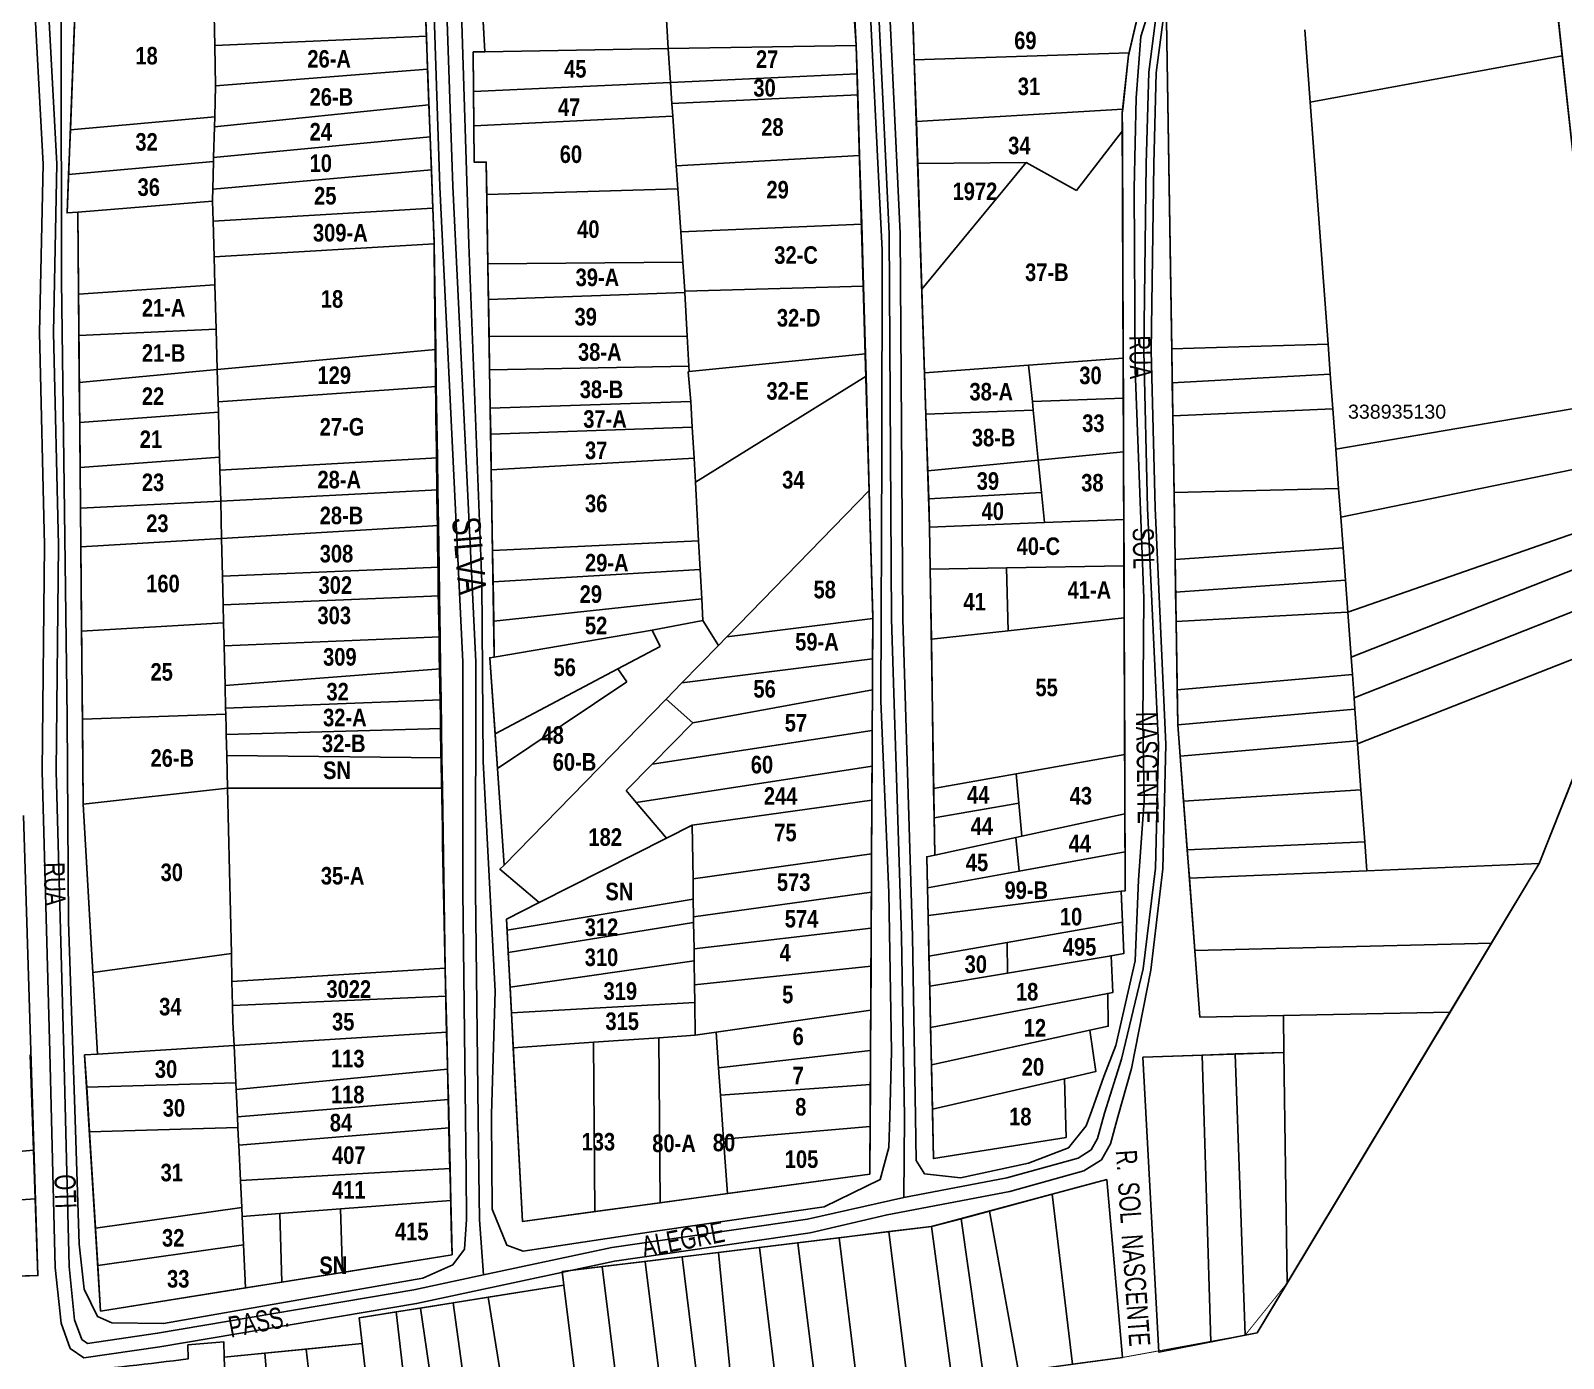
# Model space of a CAD drawing. Extents: x 206099 to 208675, y 4843659 to 4845705.
# Drawn here: x 208119.7 to 208338.1, y 4843877.1 to 4844066.3 of the extents above; entities that cross this region are included whole.
import ezdxf
from ezdxf.enums import TextEntityAlignment as Align

# ---------------------------------------------------------------- set-up
doc = ezdxf.new("R2010")
doc.units = 0
doc.header["$LTSCALE"] = 1.5
doc.header["$MEASUREMENT"] = 0
for name, color, linetype in [('CD-MALHA-LOTES', 40, 'CONTINUOUS'), ('CD_TXT_QUADRA', 7, 'CONTINUOUS'), ('LM-LIM-SETOR-FISCAL', 7, 'CONTINUOUS'), ('RU-QUADRAS', 6, 'CONTINUOUS'), ('SV-EIXO-RUA-N-PAV', 6, 'CONTINUOUS'), ('SV-RUA-NAO-PAV-S-GUIA-C-GUIA', 7, 'CONTINUOUS'), ('SV-TXT-RUA-N-PAV-S-GUIA-C-GUIA', 7, 'CONTINUOUS'), ('Th_NmrPort', 7, 'CONTINUOUS')]:
    doc.layers.add(name, color=color, linetype=linetype)
doc.styles.add('3389-35-2D_TXT$0$ARIAL', font='ARIAL.TTF')
doc.styles.add('ARIAL', font='ARIAL.TTF')
doc.styles.add('MONOTXT', font='ARIAL.TTF', dxfattribs={"height": 0.2})
doc.styles.get("Standard").update_dxf_attribs({"font": 'swisscbo.ttf'})
doc.linetypes.add('Limite', pattern='A,20,-3,[130,ltypeshp.shx,S=6.35,R=0,X=0,Y=0],-3,20', length=46)

msp = doc.modelspace()

# ---------------------------------------------------------------- linework, layer by layer
at = {"layer": 'CD-MALHA-LOTES', "linetype": 'Continuous'}
for p, q in [((208176.06, 4844065.45), (208175.65, 4844076.46)), ((208183.59, 4844078.11), (208184.4, 4844063.25)), ((208237.29, 4844064.15), (208236.64, 4844074.09)), ((208209.96, 4844073.45), (208210.51, 4844063.7)), ((208337.9, 4844062.65), (208336.81, 4844072.65)), ((208126.02, 4844069.59), (208125.33, 4844052.14)), ((208145.77, 4844070.66), (208145.91, 4844064.15)), ((208276.18, 4844063.08), (208277.31, 4844067.99)), ((208281.51, 4844067.74), (208282.26, 4844020.9)), ((208145.91, 4844064.15), (208176.06, 4844065.45)), ((208176.24, 4844060.75), (208176.06, 4844065.45)), ((208245.42, 4844066.98), (208245.58, 4844062.11)), ((208301.98, 4844056.05), (208301.22, 4844066.37)), ((208146.03, 4844058.4), (208145.91, 4844064.15)), ((208184.4, 4844063.25), (208182.74, 4844063.22)), ((208182.74, 4844063.22), (208182.78, 4844057.57)), ((208210.51, 4844063.7), (208184.4, 4844063.25)), ((208210.51, 4844063.7), (208237.29, 4844064.15)), ((208210.84, 4844058.87), (208210.51, 4844063.7)), ((208237.42, 4844060.1), (208237.29, 4844064.15)), ((208276.18, 4844063.08), (208245.58, 4844062.11)), ((208276.1, 4844062.75), (208276.18, 4844063.08)), ((208245.58, 4844062.11), (208245.87, 4844053.29)), ((208275.27, 4844055.06), (208276.1, 4844062.75)), ((208301.98, 4844056.05), (208337.9, 4844062.65)), ((208337.9, 4844062.65), (208343.31, 4844013.04)), ((208146.03, 4844058.4), (208176.24, 4844060.75)), ((208176.43, 4844055.68), (208176.24, 4844060.75)), ((208210.84, 4844058.87), (208182.78, 4844057.57)), ((208210.84, 4844058.87), (208237.42, 4844060.1)), ((208211.05, 4844055.86), (208210.84, 4844058.87)), ((208237.42, 4844060.1), (208237.51, 4844057.09)), ((208145.91, 4844053.98), (208146.03, 4844058.4)), ((208182.78, 4844057.57), (208182.81, 4844052.71)), ((208237.51, 4844057.09), (208211.05, 4844055.86)), ((208237.78, 4844048.45), (208237.51, 4844057.09)), ((208145.87, 4844052.54), (208176.43, 4844055.68)), ((208176.6, 4844051.11), (208176.43, 4844055.68)), ((208211.05, 4844055.86), (208211.17, 4844054.07)), ((208275.27, 4844055.06), (208245.87, 4844053.29)), ((208275.21, 4844054.55), (208275.27, 4844055.06)), ((208275.22, 4844052), (208275.21, 4844054.55)), ((208304.53, 4844021.56), (208301.98, 4844056.05)), ((208125.08, 4844045.76), (208125.33, 4844052.14)), ((208125.33, 4844052.14), (208145.91, 4844053.98)), ((208145.87, 4844052.54), (208145.75, 4844048.16)), ((208145.91, 4844053.98), (208145.87, 4844052.54)), ((208182.81, 4844052.71), (208211.17, 4844054.07)), ((208182.81, 4844052.71), (208182.85, 4844047.52)), ((208211.17, 4844054.07), (208211.66, 4844046.98)), ((208245.87, 4844053.29), (208246.06, 4844047.33)), ((208145.75, 4844048.16), (208176.6, 4844051.11)), ((208176.77, 4844046.43), (208176.6, 4844051.11)), ((208275.22, 4844052), (208268.67, 4844043.46)), ((208275.34, 4844019.57), (208275.22, 4844052)), ((208145.75, 4844048.16), (208145.74, 4844047.61)), ((208211.66, 4844046.98), (208237.78, 4844048.45)), ((208238.08, 4844038.69), (208237.78, 4844048.45)), ((208125.08, 4844045.76), (208124.87, 4844040.29)), ((208145.74, 4844047.61), (208125.08, 4844045.76)), ((208145.63, 4844043.68), (208145.74, 4844047.61)), ((208145.63, 4844043.68), (208176.77, 4844046.43)), ((208176.97, 4844040.94), (208176.77, 4844046.43)), ((208182.85, 4844047.52), (208184.59, 4844047.52)), ((208184.59, 4844047.52), (208184.66, 4844042.93)), ((208211.66, 4844046.98), (208211.88, 4844043.73)), ((208261.52, 4844047.45), (208246.06, 4844047.33)), ((208246.06, 4844047.33), (208246.65, 4844029.44)), ((208261.52, 4844047.45), (208246.65, 4844029.44)), ((208268.67, 4844043.46), (208261.52, 4844047.45)), ((208145.63, 4844043.68), (208145.59, 4844042.18)), ((208211.88, 4844043.73), (208184.66, 4844042.93)), ((208212.3, 4844037.6), (208211.88, 4844043.73)), ((208145.6, 4844041.97), (208126.38, 4844040.41)), ((208145.6, 4844041.97), (208145.59, 4844042.18)), ((208145.6, 4844041.97), (208145.68, 4844039.09)), ((208184.66, 4844042.93), (208184.82, 4844033.02)), ((208124.87, 4844040.29), (208126.38, 4844040.41)), ((208126.38, 4844040.41), (208126.49, 4844028.72)), ((208145.68, 4844039.09), (208176.97, 4844040.94)), ((208145.81, 4844034.04), (208145.68, 4844039.09)), ((208177.15, 4844036.22), (208176.97, 4844040.94)), ((208212.3, 4844037.6), (208238.08, 4844038.69)), ((208212.6, 4844033.25), (208212.3, 4844037.6)), ((208238.08, 4844038.69), (208238.36, 4844029.84)), ((208145.81, 4844034.04), (208177.16, 4844035.89)), ((208177.16, 4844035.89), (208177.15, 4844036.22)), ((208177.39, 4844020.82), (208177.16, 4844035.89)), ((208145.81, 4844034.04), (208145.92, 4844030.03)), ((208212.6, 4844033.25), (208184.82, 4844033.02)), ((208184.82, 4844033.02), (208184.91, 4844027.93)), ((208212.88, 4844029.13), (208212.6, 4844033.25)), ((208145.92, 4844030.03), (208126.49, 4844028.72)), ((208126.49, 4844028.72), (208126.54, 4844022.82)), ((208146.1, 4844023.7), (208145.92, 4844030.03)), ((208212.89, 4844028.93), (208184.91, 4844027.93)), ((208212.88, 4844029.13), (208238.36, 4844029.84)), ((208212.89, 4844028.93), (208212.88, 4844029.13)), ((208213.23, 4844022.74), (208212.89, 4844028.93)), ((208238.36, 4844029.84), (208238.63, 4844020.18)), ((208246.65, 4844029.44), (208247.04, 4844017.49)), ((208184.91, 4844027.93), (208184.99, 4844022.65)), ((208146.1, 4844023.7), (208126.54, 4844022.82)), ((208146.25, 4844017.95), (208146.1, 4844023.7)), ((208126.54, 4844022.82), (208126.6, 4844016.14)), ((208213.23, 4844022.74), (208184.99, 4844022.65)), ((208184.99, 4844022.65), (208185.07, 4844017.9)), ((208213.47, 4844018.46), (208213.23, 4844022.74)), ((208304.53, 4844021.56), (208282.26, 4844020.9)), ((208304.84, 4844017.29), (208304.53, 4844021.56)), ((208146.25, 4844017.95), (208177.39, 4844020.82)), ((208177.47, 4844015.57), (208177.39, 4844020.82)), ((208213.51, 4844017.68), (208238.63, 4844020.18)), ((208238.63, 4844020.18), (208238.72, 4844017.03)), ((208261.87, 4844018.58), (208275.34, 4844019.57)), ((208275.37, 4844013.89), (208275.34, 4844019.57)), ((208282.26, 4844020.9), (208282.33, 4844016.09)), ((208146.25, 4844017.95), (208126.6, 4844016.14)), ((208146.25, 4844017.95), (208146.38, 4844013.37)), ((208213.47, 4844018.46), (208185.07, 4844017.9)), ((208185.07, 4844017.9), (208185.16, 4844012.44)), ((208213.36, 4844017.66), (208213.51, 4844017.68)), ((208213.74, 4844013.41), (208213.36, 4844017.66)), ((208213.51, 4844017.68), (208213.47, 4844018.46)), ((208261.87, 4844018.58), (208247.04, 4844017.49)), ((208247.04, 4844017.49), (208247.24, 4844011.61)), ((208261.87, 4844018.58), (208262.4, 4844013.4)), ((208304.84, 4844017.29), (208282.33, 4844016.09)), ((208305.21, 4844012.36), (208304.84, 4844017.29)), ((208126.6, 4844016.14), (208126.66, 4844010.43)), ((208146.38, 4844013.37), (208177.47, 4844015.57)), ((208177.62, 4844005.39), (208177.47, 4844015.57)), ((208238.72, 4844017.03), (208214.38, 4844001.91)), ((208239.17, 4844000.71), (208238.72, 4844017.03)), ((208282.33, 4844016.09), (208282.41, 4844011.37)), ((208146.38, 4844013.37), (208146.42, 4844011.89)), ((208213.74, 4844013.41), (208185.16, 4844012.44)), ((208213.95, 4844009.73), (208213.74, 4844013.41)), ((208262.4, 4844013.4), (208275.37, 4844013.89)), ((208262.4, 4844013.4), (208262.52, 4844012.18)), ((208275.4, 4844006.23), (208275.37, 4844013.89)), ((208343.31, 4844013.04), (208305.63, 4844006.64)), ((208146.42, 4844011.89), (208126.66, 4844010.43)), ((208146.6, 4844005.48), (208146.42, 4844011.89)), ((208185.16, 4844012.44), (208185.22, 4844008.75)), ((208262.52, 4844012.18), (208247.24, 4844011.61)), ((208247.24, 4844011.61), (208247.5, 4844003.55)), ((208263.23, 4844005.06), (208262.52, 4844012.18)), ((208305.21, 4844012.36), (208282.41, 4844011.37)), ((208282.41, 4844011.37), (208282.58, 4844000.45)), ((208305.63, 4844006.64), (208305.21, 4844012.36)), ((208126.66, 4844010.43), (208126.72, 4844004.01)), ((208213.95, 4844009.73), (208185.22, 4844008.75)), ((208185.22, 4844008.75), (208185.31, 4844003.65)), ((208214.19, 4844005.33), (208213.95, 4844009.73)), ((208263.23, 4844005.06), (208275.4, 4844006.23)), ((208275.4, 4844006.23), (208275.43, 4843996.61)), ((208306.04, 4844001.01), (208305.63, 4844006.64)), ((208146.6, 4844005.48), (208126.72, 4844004.01)), ((208126.72, 4844004.01), (208126.77, 4843998.21)), ((208146.65, 4844003.64), (208146.6, 4844005.48)), ((208146.65, 4844003.64), (208177.62, 4844005.39)), ((208177.69, 4844000.82), (208177.62, 4844005.39)), ((208214.19, 4844005.33), (208185.31, 4844003.65)), ((208214.38, 4844001.91), (208214.19, 4844005.33)), ((208247.5, 4844003.55), (208263.23, 4844005.06)), ((208263.23, 4844005.06), (208263.7, 4844000.44)), ((208344.22, 4844004.72), (208306.34, 4843996.94)), ((208146.75, 4843999.23), (208146.65, 4844003.64)), ((208185.31, 4844003.65), (208185.49, 4843992.16)), ((208214.38, 4844001.91), (208214.84, 4843993.57)), ((208247.63, 4843999.54), (208247.5, 4844003.55)), ((208146.75, 4843999.23), (208177.69, 4844000.82)), ((208177.77, 4843995.75), (208177.69, 4844000.82)), ((208239.17, 4844000.71), (208218.85, 4843979.88)), ((208239.67, 4843982.8), (208239.17, 4844000.71)), ((208263.7, 4844000.44), (208247.63, 4843999.54)), ((208264.13, 4843996.16), (208263.7, 4844000.44)), ((208306.04, 4844001.01), (208282.58, 4844000.45)), ((208282.58, 4844000.45), (208282.74, 4843990.88)), ((208306.34, 4843996.94), (208306.04, 4844001.01)), ((208146.75, 4843999.23), (208126.77, 4843998.21)), ((208126.77, 4843998.21), (208126.82, 4843992.72)), ((208146.88, 4843993.91), (208146.75, 4843999.23)), ((208247.63, 4843999.54), (208247.76, 4843995.51)), ((208307.34, 4843983.41), (208347.6, 4843997.45)), ((208146.88, 4843993.91), (208177.77, 4843995.75)), ((208177.86, 4843989.82), (208177.77, 4843995.75)), ((208264.13, 4843996.16), (208247.76, 4843995.51)), ((208247.76, 4843995.51), (208247.85, 4843989.52)), ((208275.43, 4843996.61), (208264.13, 4843996.16)), ((208275.46, 4843990), (208275.43, 4843996.61)), ((208306.66, 4843992.58), (208306.34, 4843996.94)), ((208146.88, 4843993.91), (208126.82, 4843992.72)), ((208146.88, 4843993.91), (208147.01, 4843988.53)), ((208214.84, 4843993.57), (208185.49, 4843992.16)), ((208215.06, 4843989.48), (208214.84, 4843993.57)), ((208307.81, 4843976.99), (208348.71, 4843993.1)), ((208126.82, 4843992.72), (208126.93, 4843980.66)), ((208185.49, 4843992.16), (208185.57, 4843987.72)), ((208306.66, 4843992.58), (208282.74, 4843990.88)), ((208282.74, 4843990.88), (208282.81, 4843986.25)), ((208307, 4843987.97), (208306.66, 4843992.58)), ((208147.01, 4843988.53), (208177.86, 4843989.82)), ((208177.93, 4843985.71), (208177.86, 4843989.82)), ((208215.06, 4843989.48), (208185.57, 4843987.72)), ((208215.29, 4843985.31), (208215.06, 4843989.48)), ((208258.71, 4843989.71), (208247.85, 4843989.52)), ((208247.85, 4843989.52), (208248.01, 4843979.54)), ((208258.71, 4843989.71), (208275.46, 4843990)), ((208258.93, 4843980.74), (208258.71, 4843989.71)), ((208275.46, 4843990), (208275.49, 4843982.56)), ((208147.01, 4843988.53), (208147.11, 4843984.42)), ((208185.57, 4843987.72), (208185.66, 4843982.1)), ((208307, 4843987.97), (208282.81, 4843986.25)), ((208307.34, 4843983.41), (208307, 4843987.97)), ((208308.24, 4843971.2), (208350.09, 4843987.68)), ((208147.11, 4843984.42), (208177.93, 4843985.71)), ((208147.11, 4843984.42), (208147.17, 4843981.88)), ((208178.02, 4843979.87), (208177.93, 4843985.71)), ((208215.29, 4843985.31), (208185.66, 4843982.1)), ((208215.46, 4843982.2), (208215.29, 4843985.31)), ((208282.81, 4843986.25), (208282.88, 4843982.06)), ((208215.46, 4843982.2), (208208.22, 4843980.84)), ((208217.67, 4843978.66), (208215.46, 4843982.2)), ((208218.85, 4843979.88), (208239.67, 4843982.47)), ((208239.64, 4843976.72), (208239.67, 4843982.47)), ((208239.67, 4843982.47), (208239.67, 4843982.8)), ((208275.49, 4843982.56), (208258.93, 4843980.74)), ((208275.56, 4843963.12), (208275.49, 4843982.56)), ((208307.24, 4843983.37), (208282.88, 4843982.06)), ((208307.34, 4843983.41), (208307.24, 4843983.37)), ((208307.34, 4843983.41), (208307.81, 4843976.99)), ((208147.17, 4843981.88), (208126.93, 4843980.66)), ((208126.93, 4843980.66), (208127.04, 4843968.12)), ((208147.17, 4843981.88), (208147.25, 4843978.59)), ((208185.66, 4843982.1), (208185.74, 4843977)), ((208185.74, 4843977), (208208.22, 4843980.84)), ((208208.22, 4843980.84), (208209.39, 4843978.51)), ((208248.01, 4843979.54), (208258.93, 4843980.74)), ((208282.88, 4843982.06), (208283.03, 4843972.32)), ((208147.25, 4843978.59), (208178.02, 4843979.87)), ((208147.25, 4843978.59), (208147.38, 4843972.95)), ((208178.09, 4843975.29), (208178.02, 4843979.87)), ((208209.39, 4843978.51), (208203.34, 4843975.3)), ((208212.47, 4843973.34), (208217.67, 4843978.66)), ((208217.67, 4843978.66), (208218.85, 4843979.88)), ((208248.01, 4843979.54), (208248.33, 4843958.27)), ((208347.38, 4843979.84), (208308.72, 4843964.61)), ((208334.62, 4843947.55), (208347.38, 4843979.84)), ((208185.09, 4843976.89), (208185.74, 4843977)), ((208185.84, 4843966.03), (208185.09, 4843976.89)), ((208212.47, 4843973.34), (208239.64, 4843976.72)), ((208239.61, 4843972.34), (208239.64, 4843976.72)), ((208308, 4843974.49), (208307.81, 4843976.99)), ((208147.38, 4843972.95), (208178.09, 4843975.29)), ((208178.15, 4843970.89), (208178.09, 4843975.29)), ((208203.34, 4843975.3), (208185.84, 4843966.03)), ((208204.63, 4843973.47), (208186.18, 4843961.13)), ((208203.34, 4843975.3), (208204.63, 4843973.47)), ((208308, 4843974.49), (208283.03, 4843972.32)), ((208308, 4843974.49), (208308.24, 4843971.2)), ((208147.38, 4843972.95), (208147.46, 4843969.71)), ((208210.2, 4843971.01), (208212.47, 4843973.34)), ((208214.01, 4843967.64), (208239.61, 4843972.34)), ((208239.58, 4843966.51), (208239.61, 4843972.34)), ((208283.03, 4843972.32), (208283.11, 4843967.35)), ((208147.46, 4843969.71), (208178.15, 4843970.89)), ((208147.46, 4843969.71), (208147.48, 4843968.84)), ((208178.22, 4843966.81), (208178.15, 4843970.89)), ((208210.2, 4843971.01), (208187.12, 4843947.35)), ((208214.01, 4843967.64), (208210.2, 4843971.01)), ((208308.36, 4843969.55), (208283.11, 4843967.35)), ((208308.36, 4843969.55), (208308.24, 4843971.2)), ((208308.7, 4843965.07), (208308.36, 4843969.55)), ((208147.48, 4843968.84), (208127.04, 4843968.12)), ((208127.04, 4843968.12), (208127.15, 4843956.04)), ((208147.48, 4843968.84), (208147.53, 4843966.75)), ((208208.22, 4843961.73), (208214.01, 4843967.64)), ((208283.11, 4843967.35), (208283.45, 4843962.88)), ((208147.53, 4843966.75), (208147.55, 4843965.96)), ((208147.55, 4843965.96), (208178.22, 4843966.81)), ((208147.55, 4843965.96), (208147.62, 4843962.95)), ((208178.28, 4843962.63), (208178.22, 4843966.81)), ((208185.84, 4843966.03), (208186.18, 4843961.13)), ((208239.58, 4843966.51), (208208.22, 4843961.73)), ((208239.56, 4843961.45), (208239.58, 4843966.51)), ((208283.45, 4843962.88), (208308.7, 4843965.07)), ((208308.71, 4843964.79), (208308.7, 4843965.07)), ((208308.72, 4843964.61), (208308.71, 4843964.79)), ((208147.62, 4843962.95), (208178.28, 4843962.63)), ((208147.62, 4843962.95), (208147.73, 4843958.29)), ((208178.35, 4843958.3), (208178.28, 4843962.63)), ((208275.56, 4843963.12), (208260.11, 4843960.37)), ((208275.59, 4843954.67), (208275.56, 4843963.12)), ((208283.45, 4843962.88), (208283.94, 4843956.47)), ((208308.72, 4843964.61), (208309.21, 4843958.08)), ((208186.18, 4843961.13), (208187.12, 4843947.35)), ((208204.53, 4843957.96), (208208.22, 4843961.73)), ((208239.56, 4843961.45), (208205.95, 4843956.27)), ((208239.53, 4843956.61), (208239.56, 4843961.45)), ((208260.11, 4843960.37), (208248.33, 4843958.27)), ((208260.47, 4843956.19), (208260.11, 4843960.37)), ((208127.15, 4843956.04), (208147.73, 4843958.29)), ((208178.35, 4843958.3), (208147.73, 4843958.29)), ((208148.27, 4843934.77), (208147.73, 4843958.29)), ((208178.74, 4843932.64), (208178.35, 4843958.3)), ((208248.33, 4843958.27), (208248.4, 4843954.09)), ((208127.15, 4843956.04), (208128.53, 4843932.06)), ((208205.95, 4843956.27), (208204.53, 4843957.96)), ((208210.25, 4843951.16), (208205.95, 4843956.27)), ((208239.53, 4843956.61), (208213.95, 4843953.03)), ((208239.49, 4843948.94), (208239.53, 4843956.61)), ((208248.4, 4843954.09), (208260.47, 4843956.19)), ((208260.47, 4843956.19), (208260.88, 4843951.47)), ((208309.21, 4843958.08), (208283.94, 4843956.47)), ((208283.94, 4843956.47), (208284.47, 4843949.54)), ((208309.76, 4843950.65), (208309.21, 4843958.08)), ((208248.4, 4843954.09), (208248.48, 4843948.78)), ((208260.88, 4843951.47), (208275.59, 4843954.67)), ((208275.59, 4843954.67), (208275.62, 4843949.24)), ((208213.95, 4843953.03), (208210.25, 4843951.16)), ((208214.05, 4843945.4), (208213.95, 4843953.03)), ((208210.25, 4843951.16), (208192.15, 4843942.01)), ((208260.04, 4843951.29), (208248.48, 4843948.78)), ((208260.04, 4843951.29), (208260.88, 4843951.47)), ((208260.52, 4843946.48), (208260.04, 4843951.29)), ((208309.76, 4843950.65), (208284.47, 4843949.54)), ((208284.47, 4843949.54), (208284.77, 4843945.48)), ((208310.06, 4843946.53), (208309.76, 4843950.65)), ((208187.12, 4843947.35), (208186.54, 4843946.75)), ((208214.05, 4843945.4), (208239.49, 4843948.94)), ((208239.46, 4843943.47), (208239.49, 4843948.94)), ((208248.48, 4843948.78), (208247.35, 4843948.53)), ((208247.35, 4843948.53), (208247.45, 4843944.09)), ((208275.62, 4843949.24), (208260.52, 4843946.48)), ((208275.64, 4843943.68), (208275.62, 4843949.24)), ((208334.62, 4843947.55), (208310.06, 4843946.53)), ((208327.83, 4843936.2), (208334.62, 4843947.55)), ((208186.54, 4843946.75), (208192.15, 4843942.01)), ((208214.09, 4843942.48), (208214.05, 4843945.4)), ((208260.52, 4843946.48), (208247.45, 4843944.09)), ((208310.06, 4843946.53), (208284.77, 4843945.48)), ((208284.77, 4843945.48), (208285.56, 4843935.17)), ((208239.46, 4843943.47), (208214.13, 4843939.95)), ((208239.44, 4843938.38), (208239.46, 4843943.47)), ((208247.45, 4843944.09), (208247.54, 4843940.16)), ((208247.54, 4843940.16), (208275.07, 4843943.61)), ((208275.07, 4843943.61), (208275.64, 4843943.68)), ((208275.25, 4843939.19), (208275.07, 4843943.61)), ((208192.15, 4843942.01), (208187.48, 4843939.65)), ((208187.56, 4843938.05), (208214.09, 4843942.48)), ((208214.09, 4843942.48), (208214.13, 4843939.95)), ((208187.48, 4843939.65), (208187.56, 4843938.05)), ((208214.14, 4843939.17), (208187.73, 4843934.87)), ((208214.13, 4843939.95), (208214.14, 4843939.17)), ((208214.19, 4843935.4), (208214.14, 4843939.17)), ((208247.54, 4843940.16), (208247.67, 4843934.37)), ((208275.25, 4843939.19), (208258.8, 4843936.31)), ((208275.43, 4843934.73), (208275.25, 4843939.19)), ((208187.73, 4843934.87), (208187.56, 4843938.05)), ((208214.19, 4843935.4), (208239.44, 4843938.38)), ((208239.44, 4843938.38), (208239.41, 4843932.96)), ((208258.8, 4843936.31), (208247.67, 4843934.37)), ((208258.87, 4843931.94), (208258.8, 4843936.31)), ((208148.27, 4843934.77), (208128.53, 4843932.06)), ((208148.27, 4843934.77), (208148.36, 4843930.75)), ((208187.73, 4843934.87), (208187.99, 4843929.95)), ((208214.22, 4843933.68), (208214.19, 4843935.4)), ((208247.67, 4843934.37), (208247.77, 4843930.08)), ((208273.62, 4843934.42), (208258.87, 4843931.94)), ((208273.62, 4843934.42), (208275.43, 4843934.73)), ((208273.88, 4843929.21), (208273.62, 4843934.42)), ((208285.56, 4843935.17), (208327.83, 4843936.2)), ((208286.28, 4843925.69), (208285.56, 4843935.17)), ((208327.83, 4843936.2), (208321.91, 4843926.37)), ((208128.53, 4843932.06), (208129.21, 4843920.42)), ((208148.36, 4843930.75), (208178.74, 4843932.64)), ((208178.84, 4843928.69), (208178.74, 4843932.64)), ((208214.22, 4843933.68), (208187.99, 4843929.95)), ((208214.25, 4843930.27), (208214.22, 4843933.68)), ((208239.41, 4843932.96), (208214.25, 4843930.27)), ((208239.37, 4843926.65), (208239.41, 4843932.96)), ((208247.77, 4843930.08), (208258.87, 4843931.94)), ((208148.36, 4843930.75), (208148.44, 4843927.33)), ((208187.99, 4843929.95), (208188.18, 4843926.28)), ((208214.29, 4843927.78), (208214.25, 4843930.27)), ((208247.77, 4843930.08), (208247.9, 4843924.2)), ((208148.44, 4843927.33), (208178.84, 4843928.69)), ((208178.96, 4843923.55), (208178.84, 4843928.69)), ((208188.18, 4843926.28), (208214.29, 4843927.78)), ((208214.29, 4843927.78), (208214.36, 4843923.11)), ((208273.15, 4843929.07), (208247.9, 4843924.2)), ((208273.15, 4843929.07), (208273.88, 4843929.21)), ((208273.21, 4843924.39), (208273.15, 4843929.07)), ((208148.44, 4843927.33), (208148.49, 4843924.95)), ((208188.44, 4843921.32), (208188.18, 4843926.28)), ((208239.37, 4843926.65), (208217.35, 4843923.53)), ((208239.34, 4843920.92), (208239.37, 4843926.65)), ((208298.18, 4843925.92), (208286.28, 4843925.69)), ((208321.91, 4843926.37), (208298.18, 4843925.92)), ((208298.18, 4843925.92), (208298.25, 4843920.66)), ((208298.69, 4843887.78), (208321.91, 4843926.37)), ((208148.65, 4843921.64), (208148.49, 4843924.95)), ((208148.65, 4843921.64), (208178.96, 4843923.55)), ((208179.09, 4843918.26), (208178.96, 4843923.55)), ((208217.35, 4843923.53), (208214.36, 4843923.11)), ((208217.35, 4843923.53), (208217.7, 4843918.44)), ((208247.9, 4843924.2), (208248.01, 4843918.89)), ((208248.01, 4843918.89), (208270.58, 4843923.82)), ((208270.58, 4843923.82), (208273.21, 4843924.39)), ((208271.44, 4843917.92), (208270.58, 4843923.82)), ((208148.65, 4843921.64), (208129.21, 4843920.42)), ((208148.9, 4843916.34), (208148.65, 4843921.64)), ((208199.85, 4843922.11), (208188.44, 4843921.32)), ((208188.44, 4843921.32), (208189.75, 4843896.57)), ((208209.17, 4843922.75), (208199.85, 4843922.11)), ((208200.04, 4843897.97), (208199.85, 4843922.11)), ((208214.36, 4843923.11), (208209.17, 4843922.75)), ((208209.36, 4843899.24), (208209.17, 4843922.75)), ((208119.61, 4843920.32), (208120.08, 4843906.74)), ((208129.21, 4843920.42), (208127.37, 4843920.3)), ((208127.37, 4843920.3), (208127.66, 4843915.72)), ((208217.7, 4843918.44), (208239.34, 4843920.92)), ((208239.32, 4843916.1), (208239.34, 4843920.92)), ((208248.01, 4843918.89), (208248.15, 4843912.57)), ((208286.59, 4843920.27), (208278.13, 4843919.98)), ((208278.13, 4843919.98), (208280.44, 4843877.93)), ((208291.31, 4843920.43), (208286.59, 4843920.27)), ((208286.59, 4843920.27), (208287.85, 4843879.4)), ((208298.25, 4843920.66), (208291.31, 4843920.43)), ((208291.31, 4843920.43), (208292.72, 4843880.37)), ((208298.69, 4843887.78), (208298.25, 4843920.66)), ((208148.95, 4843915.36), (208179.09, 4843918.26)), ((208179.19, 4843913.94), (208179.09, 4843918.26)), ((208217.98, 4843914.54), (208217.7, 4843918.44)), ((208266.98, 4843916.89), (208248.15, 4843912.57)), ((208266.98, 4843916.89), (208271.44, 4843917.92)), ((208267.2, 4843908.54), (208266.98, 4843916.89)), ((208148.9, 4843916.34), (208127.66, 4843915.72)), ((208127.66, 4843915.72), (208128.05, 4843909.34)), ((208148.95, 4843915.36), (208148.9, 4843916.34)), ((208148.95, 4843915.36), (208149.14, 4843911.48)), ((208217.98, 4843914.54), (208239.32, 4843916.1)), ((208218.41, 4843908.27), (208217.98, 4843914.54)), ((208239.29, 4843910.1), (208239.32, 4843916.1)), ((208149.14, 4843911.48), (208179.19, 4843913.94)), ((208179.29, 4843909.9), (208179.19, 4843913.94)), ((208248.15, 4843912.57), (208248.3, 4843905.52)), ((208149.21, 4843909.96), (208149.14, 4843911.48)), ((208218.41, 4843908.27), (208239.29, 4843910.1)), ((208239.29, 4843910.1), (208239.25, 4843903.32)), ((208149.21, 4843909.96), (208128.05, 4843909.34)), ((208128.05, 4843909.34), (208128.91, 4843895.59)), ((208149.3, 4843908.01), (208149.21, 4843909.96)), ((208149.33, 4843907.45), (208149.3, 4843908.01)), ((208149.33, 4843907.45), (208179.29, 4843909.9)), ((208179.43, 4843904.13), (208179.29, 4843909.9)), ((208218.95, 4843900.55), (208218.41, 4843908.27)), ((208248.3, 4843905.52), (208267.2, 4843908.54)), ((208114.58, 4843906.24), (208120.08, 4843906.74)), ((208120.08, 4843906.74), (208120.32, 4843899.77)), ((208149.33, 4843907.45), (208149.57, 4843902.41)), ((208149.57, 4843902.41), (208179.43, 4843904.13)), ((208179.54, 4843899.53), (208179.43, 4843904.13)), ((208149.57, 4843902.41), (208149.75, 4843898.54)), ((208239.25, 4843903.32), (208218.95, 4843900.55)), ((208273, 4843902.52), (208265.21, 4843900.43)), ((208275.25, 4843877.18), (208273, 4843902.52)), ((208114.59, 4843899.39), (208120.32, 4843899.77)), ((208120.32, 4843899.77), (208120.72, 4843888.85)), ((208163.83, 4843898.34), (208179.54, 4843899.53)), ((208179.72, 4843891.81), (208179.54, 4843899.53)), ((208200.04, 4843897.97), (208209.36, 4843899.24)), ((208209.36, 4843899.24), (208218.95, 4843900.55)), ((208265.21, 4843900.43), (208256.3, 4843898.04)), ((208265.21, 4843900.43), (208268.13, 4843876.22)), ((208149.75, 4843898.54), (208128.91, 4843895.59)), ((208149.75, 4843898.54), (208149.81, 4843897.27)), ((208149.81, 4843897.27), (208155.16, 4843897.68)), ((208149.81, 4843897.27), (208150.01, 4843893.22)), ((208155.16, 4843897.68), (208163.83, 4843898.34)), ((208155.16, 4843897.68), (208155.45, 4843887.93)), ((208163.83, 4843898.34), (208164.09, 4843889.31)), ((208189.75, 4843896.57), (208200.04, 4843897.97)), ((208256.3, 4843898.04), (208252.25, 4843896.96)), ((208256.3, 4843898.04), (208260.4, 4843875.17)), ((208128.91, 4843895.59), (208129.25, 4843890.27)), ((208241.96, 4843895.11), (208234.85, 4843894.24)), ((208248.02, 4843895.85), (208241.96, 4843895.11)), ((208241.96, 4843895.11), (208244.68, 4843873.05)), ((208248.2, 4843895.87), (208248.02, 4843895.85)), ((208248.02, 4843895.85), (208250.95, 4843873.89)), ((208252.25, 4843896.96), (208248.2, 4843895.87)), ((208252.25, 4843896.96), (208255.43, 4843874.5)), ((208150.01, 4843893.22), (208129.25, 4843890.27)), ((208150.3, 4843887.1), (208150.01, 4843893.22)), ((208223.5, 4843892.86), (208217.68, 4843892.15)), ((208229, 4843893.53), (208223.5, 4843892.86)), ((208223.5, 4843892.86), (208226.25, 4843870.55)), ((208234.85, 4843894.24), (208229, 4843893.53)), ((208229, 4843893.53), (208231.74, 4843871.29)), ((208234.85, 4843894.24), (208237.58, 4843872.08)), ((208164.09, 4843889.31), (208179.72, 4843891.81)), ((208207.25, 4843890.88), (208201.12, 4843890.14)), ((208212.49, 4843891.52), (208207.25, 4843890.88)), ((208207.25, 4843890.88), (208210.02, 4843868.35)), ((208217.68, 4843892.15), (208212.49, 4843891.52)), ((208212.49, 4843891.52), (208215.26, 4843869.06)), ((208217.68, 4843892.15), (208219.87, 4843869.69)), ((208120.72, 4843888.85), (208114.59, 4843888.63)), ((208129.25, 4843890.27), (208129.65, 4843883.8)), ((208155.45, 4843887.93), (208164.09, 4843889.31)), ((208201.12, 4843890.14), (208195.42, 4843889.44)), ((208195.42, 4843889.44), (208195.66, 4843887.49)), ((208201.12, 4843890.14), (208203.9, 4843867.53)), ((208129.65, 4843883.8), (208150.3, 4843887.1)), ((208150.3, 4843887.1), (208155.45, 4843887.93)), ((208195.66, 4843887.49), (208184.86, 4843885.77)), ((208195.66, 4843887.49), (208198.22, 4843866.76)), ((208294.43, 4843880.71), (208298.69, 4843887.78)), ((208175.24, 4843884.23), (208171.77, 4843883.68)), ((208179.87, 4843884.97), (208175.24, 4843884.23)), ((208175.24, 4843884.23), (208179.48, 4843854.77)), ((208184.86, 4843885.77), (208179.87, 4843884.97)), ((208179.87, 4843884.97), (208183.93, 4843855.55)), ((208184.86, 4843885.77), (208188.16, 4843865.4)), ((208171.77, 4843883.68), (208166.5, 4843882.84)), ((208166.5, 4843882.84), (208166.92, 4843879.15)), ((208171.77, 4843883.68), (208175.17, 4843854.02)), ((208287.85, 4843879.4), (208292.72, 4843880.37)), ((208292.72, 4843880.37), (208294.43, 4843880.71)), ((208147.19, 4843879.41), (208142.08, 4843878.97)), ((208142.08, 4843878.97), (208142.14, 4843876.99)), ((208147.26, 4843877.23), (208147.19, 4843879.41)), ((208153.06, 4843877.79), (208147.26, 4843877.23)), ((208158.95, 4843878.37), (208153.06, 4843877.79)), ((208153.06, 4843877.79), (208155.18, 4843850.52)), ((208166.92, 4843879.15), (208158.95, 4843878.37)), ((208158.95, 4843878.37), (208162.01, 4843851.72)), ((208166.92, 4843879.15), (208169.91, 4843853.1)), ((208280.44, 4843877.93), (208287.85, 4843879.4)), ((208147.26, 4843877.23), (208148.18, 4843849.3)), ((208268.13, 4843876.22), (208275.25, 4843877.18))]:
    msp.add_line(p, q, dxfattribs=at)
at = {"layer": 'LM-LIM-SETOR-FISCAL', "linetype": 'Limite', "ltscale": 0.1, "const_width": 0.13, "flags": 128}
msp.add_lwpolyline([(206951.13, 4844515.15), (206103.85, 4844311.15), (206102.2, 4844310.76), (206463.03, 4843896.23), (206552, 4844015.88), (206955.36, 4843691.91), (206997.06, 4843661.13), (206998.31, 4843663.57), (207016.42, 4843698.58), (207012.73, 4843700.99), (207070.72, 4843830.73), (207120.99, 4843945.82), (207148.62, 4843951), (207201.26, 4843971.46), (207207.29, 4843958.02), (207217.12, 4843955.42), (207337.27, 4843938.21), (207437.15, 4843921.71), (207622.29, 4843892.61), (207679.53, 4843880.04), (207690.49, 4843889.02), (207671.55, 4843915.2), (207748.93, 4843970.7), (207711.26, 4844025.71), (207698.36, 4844043.55), (207668.91, 4844086.59), (207641.42, 4844125.22), (207698.91, 4844166.45), (207678.15, 4844195.51), (207667.43, 4844209.54), (207654.06, 4844227.54), (207631.24, 4844260.95), (207605.71, 4844299.54), (207598, 4844309.83), (207586.64, 4844326.37), (207553.25, 4844375.41), (207542.96, 4844389.81), (207530.49, 4844407.67), (207597.31, 4844451.76), (207621.23, 4844476.19), (207656.93, 4844513), (207690.53, 4844547.25), (207699.44, 4844555.93), (207701.4, 4844564.61), (207693.13, 4844573.37), (207679, 4844583.84), (207661.07, 4844596.77), (207637.45, 4844615.37), (207585.86, 4844655.97), (207575.48, 4844664.69), (207569.08, 4844671.5), (207569.45, 4844680.36), (207654.93, 4844703.13), (207663.89, 4844680.39), (207677.57, 4844669.34), (207702.32, 4844650.54), (207716.26, 4844640.68), (207753.78, 4844609.83), (207762.93, 4844554.62), (207770.13, 4844473.57), (207776.84, 4844472.68), (207793.01, 4844360.57), (207785.17, 4844355.62), (207770.44, 4844345.59), (207748.43, 4844330.95), (207747.91, 4844324.8), (207753.52, 4844317.31), (207769.28, 4844298.69), (207775.01, 4844293.43), (207782.88, 4844283.92), (207789.15, 4844276.2), (207815.46, 4844244.33), (207819.38, 4844241.82), (207833.89, 4844253.22), (207837.15, 4844248.8), (207827.85, 4844241.71), (207830.8, 4844238.17), (207835.76, 4844241.82), (207843.28, 4844230.65), (207850.47, 4844234.85), (207853.27, 4844229.99), (207850.22, 4844228.31), (207852.55, 4844223.47), (207862.28, 4844194.53), (207852.98, 4844190.72), (207855.45, 4844183.13), (207841.05, 4844179.2), (207842.75, 4844174.19), (207831.58, 4844167.48), (207835.38, 4844161.88), (207841.17, 4844165.37), (207847.07, 4844155.75), (207831.32, 4844146.19), (207834.89, 4844140.85), (207829.27, 4844137.4), (207831.74, 4844133), (207827.93, 4844130.58), (207830.96, 4844126.13), (207825.79, 4844122.95), (207828.8, 4844117.88), (207826.74, 4844116.71), (207837.07, 4844101.63), (207828.21, 4844096.11), (207838.21, 4844083.58), (207810.77, 4844063.9), (207814.94, 4844058.51), (207818.35, 4844060.87), (207823.85, 4844053.22), (207815.63, 4844047.62), (207818.11, 4844034.1), (207801.11, 4844022.39), (207805.92, 4844012.86), (207800.29, 4844003.99), (207792.72, 4843932.76), (207821.91, 4843926.4), (207859.75, 4843922.03), (207884.09, 4843912.26), (207889.39, 4843912.02), (207898.99, 4843924.88), (207898.88, 4843930.09), (207899.02, 4843938.96), (207962.06, 4843938.77), (207963.84, 4843901.85), (207941.02, 4843902.05), (207942.04, 4843841.47), (208007.7, 4843841.21), (208022.14, 4843841.12), (208036.07, 4843839.89), (208056.34, 4843840.14), (208090.26, 4843841.1), (208106.1, 4843842.59), (208189.59, 4843856.54), (208188.16, 4843865.4), (208275.25, 4843877.18), (208292.72, 4843880.37), (208298.69, 4843887.78), (208321.91, 4843926.37), (208334.62, 4843947.55), (208347.38, 4843979.84), (208351.66, 4843981.53), (208361.4, 4843993.9), (208372.92, 4843999.2), (208371.9, 4844007.23), (208387.36, 4844030.68), (208393.74, 4844026.56), (208401.25, 4844038.55), (208394.9, 4844042.64), (208398.77, 4844059.02), (208405.89, 4844063.32), (208424.47, 4844062.68), (208426.06, 4844069.85), (208422.67, 4844090.07), (208413.98, 4844110.55), (208424.48, 4844115.64), (208426.74, 4844111.64), (208466.87, 4844139.33), (208484, 4844172.26), (208526.46, 4844173.32), (208524.92, 4844238.99), (208556.34, 4844273.82), (208606.67, 4844329.22), (208617.29, 4844355.28), (208634.75, 4844382.44), (208623.4, 4844573.87), (208620.94, 4844586.93), (208617.24, 4844585.48), (208611.62, 4844582.44), (208602.16, 4844575.47), (208597.22, 4844571.55), (208589.65, 4844565.64), (208583.91, 4844560.59), (208574.64, 4844553.13), (208565.88, 4844547.77), (208558.91, 4844543.84), (208546.16, 4844536.68), (208538.21, 4844532.01), (208523.21, 4844523.48), (208501.29, 4844510.52), (208474.09, 4844504.73), (208470.3, 4844549.75), (208469.96, 4844556.19), (208469.21, 4844570.01), (208467.84, 4844586.2), (208466.79, 4844596.16), (208463.28, 4844642.74), (208459.25, 4844689.33), (208457.41, 4844719.81), (208456.59, 4844734.9), (208455.83, 4844742.23), (208452.75, 4844785.24), (208451.92, 4844795.94), (208448.46, 4844834.88), (208447.26, 4844852.46), (208446.16, 4844873.31), (208445.12, 4844881.64), (208441.97, 4844928.93), (208438.81, 4844974.82), (208435.74, 4845020.91), (208434.09, 4845038.6), (208431.09, 4845069.57), (208428.45, 4845117.03), (208425.65, 4845163.09), (208425.04, 4845177.97), (208424.21, 4845193.61), (208423.19, 4845208.28), (208420.65, 4845245.05), (208420.1, 4845254.11), (208419.59, 4845259.67), (208417.58, 4845281.54), (208417.08, 4845287.58), (208415.98, 4845307.61), (208414.07, 4845322.51), (208412.84, 4845335.67), (208409.33, 4845349.09), (208404.94, 4845354.53), (208397.22, 4845363.48), (208391.26, 4845367.95), (208373.27, 4845347.25), (208334.49, 4845303.29), (208294.22, 4845257.76), (208255.35, 4845213.1), (208212.72, 4845163.71), (208171.57, 4845116.42), (208140.51, 4845080.89), (208114.59, 4845051), (208102.6, 4845036.98), (208066.61, 4844996.14), (208032.07, 4844956.22), (207998.73, 4844916.29), (207967.12, 4844879.57), (207953.42, 4844867.05), (207945.01, 4844857.92), (207921.99, 4844836.18), (207906.18, 4844822.02), (207877.77, 4844798.99), (207836.45, 4844772.36), (207834.47, 4844792.78), (207833.01, 4844807.86), (207831.55, 4844856.55), (207830.63, 4844904.88), (207830.37, 4844927.94), (207830.09, 4844953.39), (207831, 4845001.71), (207831.73, 4845050.95), (207831.55, 4845099.46), (207831.55, 4845147.97), (207831.18, 4845196.48), (207831.39, 4845224.82), (207831.52, 4845241.53), (207831.55, 4845245.91), (207831.55, 4845246.41), (207831.18, 4845294.78), (207831.18, 4845343.11), (207831.73, 4845394.36), (207833.37, 4845443.42), (207833.92, 4845490.65), (207833.71, 4845521.07), (207833.56, 4845541.9), (207833.48, 4845550.53), (207833.19, 4845579.45), (207832.83, 4845604.85), (207833.56, 4845629.33), (207836.48, 4845656.56), (207836.76, 4845664.71), (207825.37, 4845667.68), (207821.82, 4845668.69), (207816.91, 4845670.09), (207805.68, 4845673.47), (207791.7, 4845677.75), (207783.5, 4845679.57), (207766.81, 4845685.02), (207754.43, 4845688.82), (207739.64, 4845691.3), (207722.13, 4845693.94), (207717.1, 4845694.68), (207690.08, 4845700.62), (207680.08, 4845702.89), (207670.03, 4845704.98), (207667.81, 4845700.16), (207660.99, 4845676.98), (207660.54, 4845673.8), (207657.39, 4845659.57), (207656.59, 4845656.53), (207655.95, 4845653.98), (207650.56, 4845639.59), (207647.27, 4845633.02), (207644.17, 4845622.85), (207641.37, 4845615.1), (207618.1, 4845615.4), (207601.33, 4845615.86), (207592.93, 4845615.82), (207543.69, 4845617.43), (207493.78, 4845618.83), (207471.28, 4845620.61), (207442.67, 4845621.38), (207409.05, 4845621.45), (207395.8, 4845621.64), (207345.61, 4845622.76), (207297.34, 4845623.66), (207302.37, 4845557.49), (207306.56, 4845504.34), (207309.91, 4845464.2), (207314.17, 4845425.29), (207318.44, 4845350.96), (207323.01, 4845301.38), (207326.21, 4845262.61), (207329.56, 4845220.35), (207332.3, 4845183.41), (207332.77, 4845157.36), (207331.5, 4845129.31), (207329.48, 4845113.1), (207327.97, 4845099.78), (207322.7, 4845067.42), (207315.32, 4845031.5), (207304.58, 4844989.44), (207294.83, 4844945.95), (207285.39, 4844902.77), (207275.03, 4844859.74), (207265.74, 4844820.37), (207255.53, 4844777.19), (207247.26, 4844743.37), (207237.49, 4844702.4), (207233.3, 4844686.1), (207226.31, 4844651.65), (207222.36, 4844634.38), (207221.5, 4844580.09), (207184.7, 4844571.41), (207132.94, 4844558.17), (207106.7, 4844555.23), (207101.3, 4844554.58), (207090.18, 4844551.4), (207069.41, 4844546.2), (207052.47, 4844541.19), (207025, 4844537.01), (206969.31, 4844520.12)], close=True, dxfattribs=at)
at = {"layer": 'RU-QUADRAS', "color": 6, "linetype": 'Continuous'}
for points in [[(208174.31, 4844299.58), (208227.56, 4844334.22), (208230.18, 4844264.49), (208230.84, 4844234.71), (208235.31, 4844103.75), (208237.29, 4844064.15), (208239.67, 4843982.47), (208239.25, 4843903.32), (208189.75, 4843896.57), (208187.48, 4843939.65), (208192.15, 4843942.01), (208186.54, 4843946.75), (208187.12, 4843947.35), (208185.09, 4843976.89), (208185.74, 4843977), (208184.59, 4844047.52), (208182.85, 4844047.52), (208182.74, 4844063.22), (208184.4, 4844063.25), (208182.79, 4844092.69), (208181.21, 4844092.65, 0.004662), (208176.74, 4844233.46), (208176.22, 4844263.17)], [(208108.43, 4843873.93, 0.02019), (208142.14, 4843876.99), (208142.08, 4843878.97), (208147.19, 4843879.41), (208147.26, 4843877.23), (208166.92, 4843879.15), (208166.5, 4843882.84), (208195.66, 4843887.49), (208195.42, 4843889.44), (208248.02, 4843895.85), (208273, 4843902.52), (208275.25, 4843877.18), (208188.16, 4843865.4), (208189.59, 4843856.54), (208114.61, 4843843.42), (208112.05, 4843843.03)]]:
    msp.add_lwpolyline(points, format="xyb", close=True, dxfattribs=at)
for points in [[(208280.61, 4844082.22), (208276.1, 4844062.75), (208275.21, 4844054.55), (208275.64, 4843943.68), (208275.07, 4843943.61), (208275.43, 4843934.73), (208273.62, 4843934.42), (208273.88, 4843929.21), (208273.15, 4843929.07), (208273.21, 4843924.39), (208270.58, 4843923.82), (208271.44, 4843917.92), (208266.98, 4843916.89), (208267.2, 4843908.54), (208248.3, 4843905.52), (208247.35, 4843948.53), (208248.48, 4843948.77), (208247.76, 4843995.51), (208241.97, 4844172.13)], [(208118.66, 4843954.4), (208120.72, 4843888.85), (208101.46, 4843888.36)]]:
    msp.add_lwpolyline(points, dxfattribs=at)
msp.add_lwpolyline([(208278.13, 4843919.98), (208298.25, 4843920.66), (208298.18, 4843925.92), (208286.28, 4843925.69), (208283.11, 4843967.35), (208281.51, 4844067.74), (208295.37, 4844091.13), (208296.17, 4844090.77), (208300.95, 4844102.61), (208307.7, 4844103.47), (208307.42, 4844106.6), (208317.02, 4844107.44), (208316.85, 4844108.94), (208335, 4844111.73), (208337.83, 4844078.03), (208336.25, 4844077.81), (208344.22, 4844004.73), (208345.66, 4844005.02), (208351.66, 4843981.53), (208347.38, 4843979.84), (208334.62, 4843947.55), (208294.43, 4843880.71), (208280.44, 4843877.93)], close=True, dxfattribs=at)
msp.add_lwpolyline([(208175.65, 4844076.46), (208177.16, 4844035.89, 0.004348), (208179.72, 4843891.81), (208129.65, 4843883.8), (208127.37, 4843920.3), (208129.21, 4843920.42), (208127.15, 4843956.04), (208126.38, 4844040.41), (208124.87, 4844040.29), (208126.27, 4844076.12, 0.007063)], format="xyb", dxfattribs=at)
at = {"layer": 'SV-EIXO-RUA-N-PAV', "flags": 128}
for points in [[(208226.15, 4844504.7), (208227.74, 4844467.54), (208228.05, 4844458.52), (208229.06, 4844428.74), (208230.99, 4844396.03), (208231.56, 4844374.62), (208233.25, 4844355.1), (208233.39, 4844349.07), (208233.51, 4844342.98), (208233.86, 4844332.46), (208234.23, 4844307.2), (208235.81, 4844211.53), (208238.23, 4844116.93), (208241.98, 4844037.37), (208242.35, 4843982.37), (208243.74, 4843937.2), (208244.17, 4843911.44), (208244.07, 4843900)], [(208270.76, 4843906.75), (208271.7, 4843908.39), (208272.69, 4843911.98), (208275.09, 4843919.68), (208278.2, 4843932.55), (208279.93, 4843946.9), (208280.35, 4843964.5), (208278.81, 4843998.2), (208278.26, 4844020.61), (208278.63, 4844047.3), (208278.98, 4844060.34), (208280.08, 4844068.85), (208284.58, 4844078.51), (208294.87, 4844095.09), (208299.74, 4844108.13), (208300.73, 4844110.69), (208300.06, 4844120.61), (208299.04, 4844147.4), (208298.19, 4844182.98), (208297.29, 4844209.44), (208295.97, 4844236.62), (208294.71, 4844262.32), (208293.45, 4844297.29), (208292.7, 4844315.45)], [(208165.81, 4844301.89), (208168.4, 4844292.47), (208168.87, 4844283.31), (208171.2, 4844260.83), (208173.63, 4844236.03), (208174.35, 4844219.75), (208175.78, 4844183.41), (208176.48, 4844146.43), (208177.3, 4844115.34), (208178.66, 4844078.66), (208179.83, 4844044.09), (208181.44, 4844010.82), (208183.11, 4843976.33), (208183.08, 4843943.66), (208183.46, 4843911.29), (208183.55, 4843903.5), (208183.62, 4843896.8), (208184.2, 4843888.94)], [(208119.11, 4844156.79), (208120.7, 4844113.85), (208122.12, 4844088.31), (208122.28, 4844068.4), (208123.42, 4844047.28), (208122.92, 4844023.25), (208123.64, 4843992.95), (208123.29, 4843960.74), (208124.41, 4843920.73), (208124.64, 4843911.13), (208125.14, 4843890.15), (208125.94, 4843882.53), (208126.95, 4843879.75), (208127.76, 4843879.19), (208137.75, 4843880.64), (208174.29, 4843886.82), (208184.2, 4843888.94), (208202.49, 4843892.85), (208230.35, 4843896.88), (208244.07, 4843900), (208258.75, 4843902.78), (208268.92, 4843905.6), (208270.76, 4843906.75)]]:
    msp.add_lwpolyline(points, dxfattribs=at)
at = {"layer": 'SV-RUA-NAO-PAV-S-GUIA-C-GUIA', "flags": 128}
for points in [[(208239.8, 4844116.99), (208243.56, 4844037.41), (208243.93, 4843982.4), (208245.32, 4843937.24), (208245.75, 4843911.47), (208245.86, 4843905.24), (208247.01, 4843903.35), (208252.14, 4843902.76), (208261.86, 4843904.89), (208267.57, 4843907.04), (208270.08, 4843910.21), (208270.87, 4843912.36), (208272.58, 4843917.24), (208274.27, 4843921.64), (208277.04, 4843933.69), (208277.51, 4843945.26), (208278.31, 4843956.52), (208278.16, 4843967.86), (208278.29, 4843985.4), (208277.06, 4844017.93), (208276.9, 4844043.75), (208277.2, 4844056.68), (208277.84, 4844065.43), (208281.01, 4844075.47)], [(208176.82, 4844078.59), (208177.99, 4844044.01), (208179.6, 4844010.73), (208181.27, 4843976.29), (208181.24, 4843943.65), (208181.62, 4843911.27), (208181.71, 4843903.48), (208181.78, 4843896.86), (208181.47, 4843892.6), (208179.81, 4843890.39), (208175.55, 4843888.46), (208138.61, 4843882.02), (208131.25, 4843882.13), (208129.18, 4843883.04), (208127.28, 4843886.9), (208126.6, 4843893.34), (208126.01, 4843911.09), (208125.08, 4843939.26), (208124.87, 4843968.39), (208124.09, 4844030.63), (208123.97, 4844098.72)], [(208181, 4844070.35), (208182.12, 4844035.78), (208183.98, 4843987.64), (208184.14, 4843962.12), (208185.86, 4843929.38), (208185.34, 4843911.85), (208185.34, 4843911.28), (208185.43, 4843898.31), (208187.54, 4843893.18), (208189.87, 4843892.32), (208209.36, 4843895.28), (208232.72, 4843898.64), (208240.73, 4843902.52), (208241.95, 4843907.1), (208242.07, 4843911.46), (208242.32, 4843920.78), (208241.93, 4843943.45), (208240.81, 4843970.71), (208240.97, 4844006.15), (208240.99, 4844034.98), (208238.85, 4844078.06)], [(208120.3, 4844068.34), (208121.44, 4844047.25), (208120.94, 4844023.25), (208121.66, 4843992.94), (208121.31, 4843960.72), (208122.43, 4843920.68), (208122.66, 4843911.08), (208123.16, 4843890.02), (208124, 4843882.08), (208125.3, 4843878.48), (208127.27, 4843877.12), (208138.06, 4843878.68), (208174.66, 4843884.87), (208202.84, 4843890.9), (208230.72, 4843894.93), (208241.7, 4843897.53), (208259.2, 4843900.85), (208269.73, 4843903.77), (208272.24, 4843905.33), (208273.54, 4843907.62), (208274.6, 4843911.45), (208276.53, 4843918.37), (208279.26, 4843932.38), (208281, 4843946.82), (208281.43, 4843964.51), (208279.88, 4843998.24), (208279.33, 4844020.62), (208279.7, 4844047.28), (208280.05, 4844060.26), (208281.12, 4844068.55)]]:
    msp.add_lwpolyline(points, dxfattribs=at)

# ---------------------------------------------------------------- texts
at = {"layer": 'CD_TXT_QUADRA', "color": 7, "linetype": 'Continuous', "style": 'MONOTXT'}
msp.add_text('338935130', height=2, dxfattribs=at).set_placement((208307.37, 4844010.96))
at = {"layer": 'SV-TXT-RUA-N-PAV-S-GUIA-C-GUIA', "width": 0.7}
for s, height, rotation, style, p in [('RUA                          SOL                         NASCENTE', 3, 271, 'ARIAL', (208276.21, 4844022.79)), ('SILVA', 4, 275, '3389-35-2D_TXT$0$ARIAL', (208179.7, 4843996.79)), ('RUA                                               OTI', 3, 272, 'ARIAL', (208121.5, 4843947.7)), ('R.  SOL  NASCENTE', 3, 274, 'ARIAL', (208274.27, 4843906.64)), ('PASS.                                                               ALEGRE', 3, 11, 'ARIAL', (208148.19, 4843879.99))]:
    msp.add_text(s, height=height, rotation=rotation, dxfattribs=dict(at, style=style)).set_placement(p)
at = {"layer": 'Th_NmrPort', "color": 1}
for s, p in [('69', (208259.81, 4844064.86)), ('18', (208134.6, 4844062.69)), ('26-A', (208159.1, 4844062.24)), ('27', (208223.02, 4844062.2)), ('45', (208195.68, 4844060.81)), ('30', (208222.65, 4844058.11)), ('31', (208260.32, 4844058.32)), ('26-B', (208159.42, 4844056.81)), ('47', (208194.81, 4844055.35)), ('24', (208159.42, 4844051.85)), ('28', (208223.77, 4844052.52)), ('32', (208134.6, 4844050.41)), ('60', (208195.06, 4844048.65)), ('34', (208258.95, 4844049.89)), ('10', (208159.42, 4844047.37)), ('36', (208134.91, 4844043.96)), ('25', (208160.06, 4844042.73)), ('29', (208224.51, 4844043.59)), ('1972', (208251.03, 4844043.36)), ('40', (208197.54, 4844037.97)), ('309-A', (208159.9, 4844037.46)), ('32-C', (208225.63, 4844034.28)), ('39-A', (208197.32, 4844031.1)), ('37-B', (208261.36, 4844031.83)), ('21-A', (208135.52, 4844026.76)), ('18', (208161.02, 4844028.02)), ('39', (208197.17, 4844025.49)), ('32-D', (208226, 4844025.34)), ('21-B', (208135.52, 4844020.32)), ('38-A', (208197.66, 4844020.47)), ('129', (208160.54, 4844017.16)), ('30', (208269.09, 4844017.13)), ('22', (208135.52, 4844014.17)), ('38-B', (208197.91, 4844015.14)), ('32-E', (208224.51, 4844014.92)), ('38-A', (208253.44, 4844014.81)), ('27-G', (208160.86, 4844009.8)), ('37-A', (208198.41, 4844010.92)), ('33', (208269.5, 4844010.32)), ('21', (208135.22, 4844008.03)), ('38-B', (208253.78, 4844008.27)), ('37', (208198.66, 4844006.45)), ('23', (208135.52, 4844001.89)), ('28-A', (208160.54, 4844002.28)), ('34', (208226.75, 4844002.26)), ('39', (208254.47, 4844002.08)), ('38', (208269.36, 4844001.84)), ('36', (208198.66, 4843998.88)), ('28-B', (208160.86, 4843997.17)), ('40', (208255.16, 4843997.78)), ('23', (208136.14, 4843996.06)), ('40-C', (208260.15, 4843992.79)), ('308', (208160.86, 4843991.73)), ('29-A', (208198.66, 4843990.44)), ('160', (208136.14, 4843987.47)), ('302', (208160.7, 4843987.25)), ('29', (208197.9, 4843985.96)), ('58', (208231.22, 4843986.61)), ('41-A', (208267.42, 4843986.55)), ('41', (208252.58, 4843984.88)), ('303', (208160.54, 4843982.93)), ('52', (208198.65, 4843981.49)), ('59-A', (208228.61, 4843979.17)), ('309', (208161.34, 4843977.02)), ('25', (208136.75, 4843974.88)), ('56', (208194.18, 4843975.54)), ('56', (208222.65, 4843972.46)), ('55', (208262.84, 4843972.66)), ('32', (208161.82, 4843972.06)), ('32-A', (208161.34, 4843968.38)), ('48', (208192.46, 4843965.88)), ('57', (208227.12, 4843967.62)), ('32-B', (208161.18, 4843964.7)), ('26-B', (208136.75, 4843962.6)), ('60-B', (208194.06, 4843962.05)), ('60', (208222.28, 4843961.67)), ('SN', (208161.34, 4843960.86)), ('244', (208224.14, 4843957.2)), ('44', (208253.09, 4843957.36)), ('43', (208267.71, 4843957.23)), ('44', (208253.61, 4843952.89)), ('182', (208199.15, 4843951.34)), ('75', (208225.63, 4843951.99)), ('44', (208267.57, 4843950.42)), ('30', (208138.19, 4843946.32)), ('45', (208252.92, 4843947.73)), ('35-A', (208161.02, 4843945.83)), ('573', (208226, 4843944.91)), ('99-B', (208258.43, 4843943.77)), ('SN', (208201.57, 4843943.58)), ('574', (208227.12, 4843939.7)), ('10', (208266.32, 4843940)), ('312', (208198.62, 4843938.49)), ('495', (208266.74, 4843935.69)), ('310', (208198.62, 4843934.21)), ('4', (208226.38, 4843934.86)), ('30', (208252.75, 4843933.23)), ('3022', (208161.82, 4843929.68)), ('319', (208201.3, 4843929.39)), ('5', (208226.75, 4843928.9)), ('18', (208260.06, 4843929.3)), ('34', (208137.98, 4843927.18)), ('35', (208162.62, 4843925.04)), ('315', (208201.57, 4843925.1)), ('12', (208261.17, 4843924.16)), ('6', (208228.24, 4843922.95)), ('113', (208162.46, 4843919.77)), ('30', (208137.37, 4843918.28)), ('20', (208260.89, 4843918.6)), ('7', (208228.24, 4843917.36)), ('118', (208162.46, 4843914.65)), ('30', (208138.5, 4843912.75)), ('8', (208228.61, 4843912.9)), ('18', (208259.09, 4843911.51)), ('84', (208162.3, 4843910.65)), ('133', (208198.17, 4843907.93)), ('80-A', (208208.24, 4843907.69)), ('80', (208216.87, 4843907.81)), ('407', (208162.62, 4843906.01)), ('105', (208227.12, 4843905.44)), ('31', (208138.19, 4843903.54)), ('411', (208162.62, 4843901.06)), ('32', (208138.39, 4843894.23)), ('415', (208171.58, 4843895.14)), ('SN', (208160.81, 4843890.32)), ('33', (208139.11, 4843888.39))]:
    msp.add_text(s, height=2.5, dxfattribs=at).set_placement(p, align=Align.MIDDLE_LEFT)

doc.saveas('drawing.dxf')
